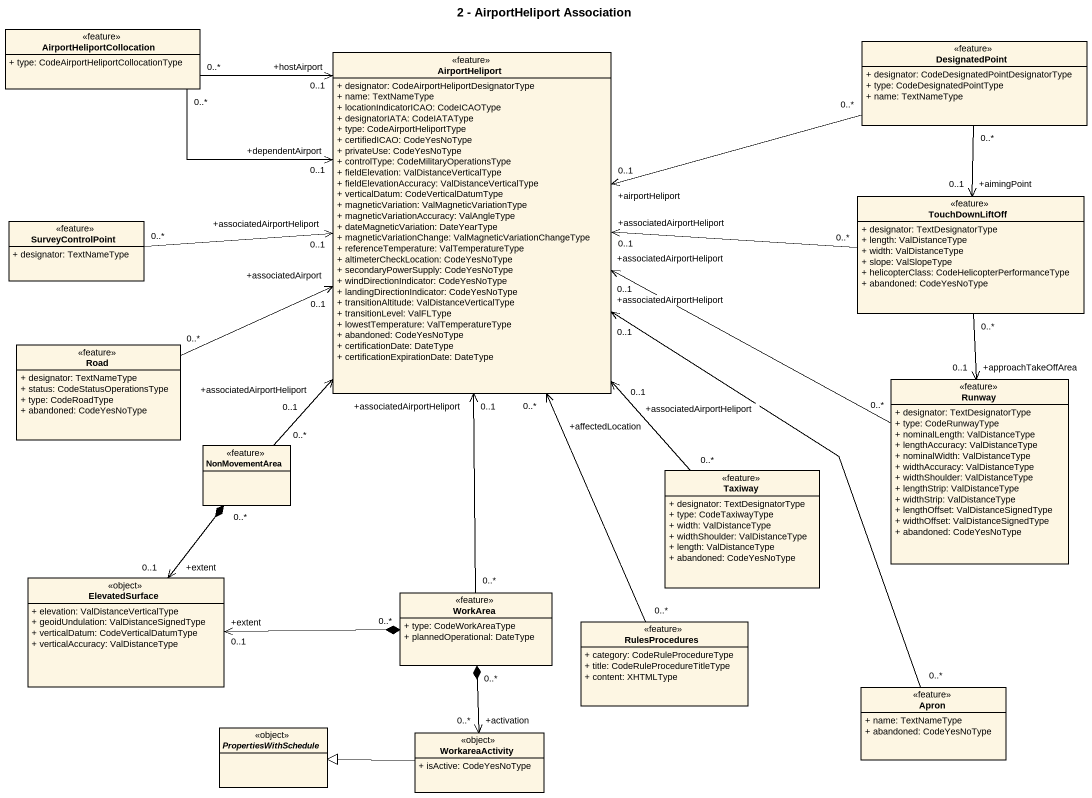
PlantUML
@startuml
title 2 - AirportHeliport Association
hide circle
hide empty members
skinparam classAttributeIconSize 0
class AirportHeliportCollocation <<feature>> {
  + type: CodeAirportHeliportCollocationType
}
class AirportHeliport <<feature>> {
  + designator: CodeAirportHeliportDesignatorType
  + name: TextNameType
  + locationIndicatorICAO: CodeICAOType
  + designatorIATA: CodeIATAType
  + type: CodeAirportHeliportType
  + certifiedICAO: CodeYesNoType
  + privateUse: CodeYesNoType
  + controlType: CodeMilitaryOperationsType
  + fieldElevation: ValDistanceVerticalType
  + fieldElevationAccuracy: ValDistanceVerticalType
  + verticalDatum: CodeVerticalDatumType
  + magneticVariation: ValMagneticVariationType
  + magneticVariationAccuracy: ValAngleType
  + dateMagneticVariation: DateYearType
  + magneticVariationChange: ValMagneticVariationChangeType
  + referenceTemperature: ValTemperatureType
  + altimeterCheckLocation: CodeYesNoType
  + secondaryPowerSupply: CodeYesNoType
  + windDirectionIndicator: CodeYesNoType
  + landingDirectionIndicator: CodeYesNoType
  + transitionAltitude: ValDistanceVerticalType
  + transitionLevel: ValFLType
  + lowestTemperature: ValTemperatureType
  + abandoned: CodeYesNoType
  + certificationDate: DateType
  + certificationExpirationDate: DateType
}
class DesignatedPoint <<feature>> {
  + designator: CodeDesignatedPointDesignatorType
  + type: CodeDesignatedPointType
  + name: TextNameType
}
class TouchDownLiftOff <<feature>> {
  + designator: TextDesignatorType
  + length: ValDistanceType
  + width: ValDistanceType
  + slope: ValSlopeType
  + helicopterClass: CodeHelicopterPerformanceType
  + abandoned: CodeYesNoType
}
class SurveyControlPoint <<feature>> {
  + designator: TextNameType
}
class Road <<feature>> {
  + designator: TextNameType
  + status: CodeStatusOperationsType
  + type: CodeRoadType
  + abandoned: CodeYesNoType
}
class Runway <<feature>> {
  + designator: TextDesignatorType
  + type: CodeRunwayType
  + nominalLength: ValDistanceType
  + lengthAccuracy: ValDistanceType
  + nominalWidth: ValDistanceType
  + widthAccuracy: ValDistanceType
  + widthShoulder: ValDistanceType
  + lengthStrip: ValDistanceType
  + widthStrip: ValDistanceType
  + lengthOffset: ValDistanceSignedType
  + widthOffset: ValDistanceSignedType
  + abandoned: CodeYesNoType
}
class NonMovementArea <<feature>>
class Taxiway <<feature>> {
  + designator: TextDesignatorType
  + type: CodeTaxiwayType
  + width: ValDistanceType
  + widthShoulder: ValDistanceType
  + length: ValDistanceType
  + abandoned: CodeYesNoType
}
class ElevatedSurface <<object>> {
  + elevation: ValDistanceVerticalType
  + geoidUndulation: ValDistanceSignedType
  + verticalDatum: CodeVerticalDatumType
  + verticalAccuracy: ValDistanceType
}
class WorkArea <<feature>> {
  + type: CodeWorkAreaType
  + plannedOperational: DateType
}
class RulesProcedures <<feature>> {
  + category: CodeRuleProcedureType
  + title: CodeRuleProcedureTitleType
  + content: XHTMLType
}
class Apron <<feature>> {
  + name: TextNameType
  + abandoned: CodeYesNoType
}
abstract class PropertiesWithSchedule <<object>>
class WorkareaActivity <<object>> {
  + isActive: CodeYesNoType
}
AirportHeliport "+hostAirport\n0..1" <-left- "0..*" AirportHeliportCollocation
AirportHeliport "+dependentAirport\n0..1" <-left- "0..*" AirportHeliportCollocation
AirportHeliport "+airportHeliport\n0..1" <-right- "0..*" DesignatedPoint
TouchDownLiftOff "0..*" -left-> "+associatedAirportHeliport\n0..1" AirportHeliport
TouchDownLiftOff "+aimingPoint\n0..1" <-up- "0..*" DesignatedPoint
TouchDownLiftOff "0..*" --> "+approachTakeOffArea\n0..1" Runway
SurveyControlPoint "0..*" -right-> "+associatedAirportHeliport\n0..1" AirportHeliport
Road "0..*" -right-> "+associatedAirport\n0..1" AirportHeliport
Runway "0..*" -left-> "+associatedAirportHeliport\n0..1" AirportHeliport
NonMovementArea "0..*" -up-> "+associatedAirportHeliport\n0..1" AirportHeliport
NonMovementArea "0..*" *--> "+extent\n0..1" ElevatedSurface
Taxiway "0..*" -up-> "+associatedAirportHeliport\n0..1" AirportHeliport
WorkArea "0..*" -up-> "+associatedAirportHeliport\n0..1" AirportHeliport
WorkArea "0..*" *-left-> "+extent\n0..1" ElevatedSurface
WorkArea "0..*" *--> "+activation\n0..*" WorkareaActivity
RulesProcedures "0..*" -up-> "+affectedLocation\n0..*" AirportHeliport
Apron "0..*" -up-> "+associatedAirportHeliport\n0..1" AirportHeliport
WorkareaActivity -left-|> PropertiesWithSchedule
@enduml
